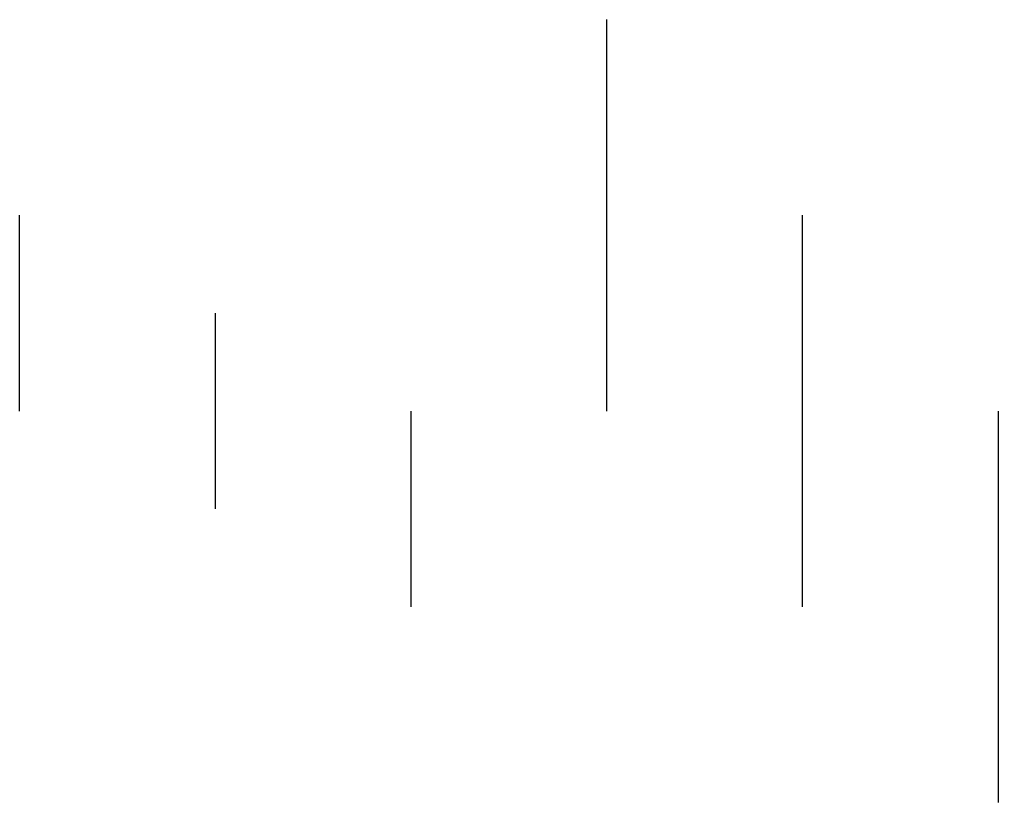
# Model space of a CAD drawing. Header units: millimetres. Extents: x 0 to 50, y -10 to 30.
import ezdxf

# ---------------------------------------------------------------- set-up
doc = ezdxf.new("R2010")
doc.units = ezdxf.units.MM
doc.header["$MEASUREMENT"] = 0
doc.layers.get('0').update_dxf_attribs({"lineweight": 25, "true_color": 0xffffff})

msp = doc.modelspace()

# ---------------------------------------------------------------- linework, layer by layer
for p, q in [((30, 10), (30, 30)), ((0, 10), (0, 20)), ((40, 0), (40, 20)), ((10, 5), (10, 15)), ((20, 0), (20, 10)), ((50, -10), (50, 10))]:
    msp.add_line(p, q)

doc.saveas('drawing.dxf')
